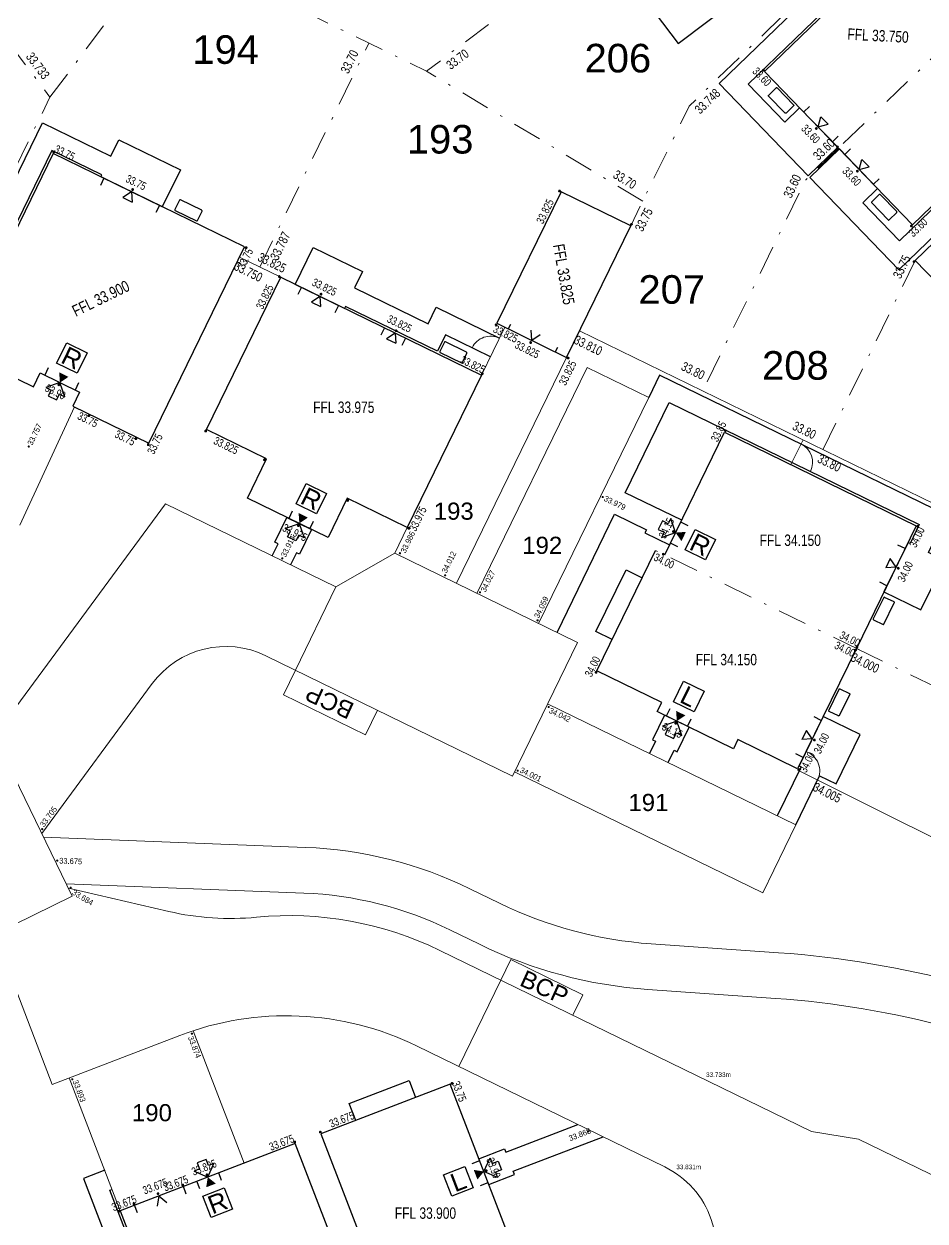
# Model space of a CAD drawing. Header units: metres. Extents: x 337936 to 338610, y 373199 to 374026.
# Drawn here: x 338317.6 to 338357, y 373411.9 to 373464.3 of the extents above; entities that cross this region are included whole.
import ezdxf

# ---------------------------------------------------------------- set-up
doc = ezdxf.new("R2010")
doc.units = ezdxf.units.M
doc.linetypes.add('DASHDOT', pattern=[25.4, 12.7, -6.35, 0, -6.35])
for name, color, linetype in [('A-WH_HT-Access-Main', 252, 'Continuous'), ('A-WH_HT-Services-ASHP', 252, 'Continuous'), ('A-WH_HT-Wall-Party Wall Line', 252, 'Continuous'), ('A-WH_HT-Wall-Structure', 252, 'Continuous'), ('C-Zz4050-T-SpotLevels', 7, 'Continuous'), ('DGL-Paths', 252, 'Continuous'), ('EXTERNAL_WORKS_BACK_OF_FOOTWAY_LEVELS', 7, 'Continuous'), ('HOUSE_EXTERNAL_LEVELS', 7, 'Continuous'), ('HOUSE_SLAB_LEVEL', 7, 'Continuous'), ('PLOT_BOUNDARY_ANNOTATION', 7, 'Continuous')]:
    doc.layers.add(name, color=color, linetype=linetype)
doc.layers.add('A-WH_HT-Wall-Door Openings', color=252, linetype='Continuous', plot=False)
for name, color, linetype, lineweight in [('DGL_BT Gates', 252, 'Continuous', 9), ('DGL_BT Rear Fencing', 252, 'DASHDOT', 9), ('DGL_BT-Screen Fence', 252, 'FENCELINE2', 9), ('DGL_DRIVE', 252, 'Continuous', 9), ('DGL_Footpath', 252, 'Continuous', 9), ('DGL_Plot Parking', 252, 'Continuous', 9), ('DGL_PlotNo', 252, 'Continuous', 9)]:
    doc.layers.add(name, color=color, linetype=linetype, lineweight=lineweight)
doc.layers.add('HOUSE_DOORS', color=3, linetype='Continuous', true_color=0x00ff00)
doc.styles.add('AnnotativeArial', font='arial.ttf', dxfattribs={"height": 2})
doc.styles.add('ESTROAD', font='arial.ttf', dxfattribs={"width": 0.75})
doc.styles.get("Standard").update_dxf_attribs({"font": 'arial.ttf'})
doc.styles.add('TTE', font='arial.ttf')
doc.linetypes.add('FENCELINE2', pattern='A,6.35,-2.54,[132,ltypeshp.shx,S=2.54,R=0,X=-2.54,Y=0],-2.54,25.4', length=36.83)

msp = doc.modelspace()

# ---------------------------------------------------------------- hatches: boundary and pattern name
at = {"layer": 'EXTERNAL_WORKS_BACK_OF_FOOTWAY_LEVELS'}
h = msp.add_hatch(color=256, dxfattribs=at)
edge = h.paths.add_edge_path(flags=17)
edge.add_ellipse((338317.785, 373445.797), major_axis=(0.0354, 0.0354), ratio=1, start_angle=45, end_angle=225, ccw=False)
edge.add_ellipse((338317.785, 373445.797), major_axis=(0.0354, 0.0354), ratio=1, start_angle=225, end_angle=405, ccw=False)
h = msp.add_hatch(color=256, dxfattribs=at)
edge = h.paths.add_edge_path(flags=17)
edge.add_ellipse((338342.899, 373443.588), major_axis=(0.0354, 0.0354), ratio=1, start_angle=45, end_angle=225, ccw=False)
edge.add_ellipse((338342.899, 373443.588), major_axis=(0.0354, 0.0354), ratio=1, start_angle=225, end_angle=405, ccw=False)
h = msp.add_hatch(color=256, dxfattribs=at)
edge = h.paths.add_edge_path(flags=17)
edge.add_ellipse((338328.877, 373440.903), major_axis=(0.0354, 0.0354), ratio=1, start_angle=45, end_angle=225, ccw=False)
edge.add_ellipse((338328.877, 373440.903), major_axis=(0.0354, 0.0354), ratio=1, start_angle=225, end_angle=405, ccw=False)
h = msp.add_hatch(color=256, dxfattribs=at)
edge = h.paths.add_edge_path(flags=17)
edge.add_ellipse((338334.026, 373441.129), major_axis=(0.0354, 0.0354), ratio=1, start_angle=45, end_angle=225, ccw=False)
edge.add_ellipse((338334.026, 373441.129), major_axis=(0.0354, 0.0354), ratio=1, start_angle=225, end_angle=405, ccw=False)
h = msp.add_hatch(color=256, dxfattribs=at)
edge = h.paths.add_edge_path(flags=17)
edge.add_ellipse((338336.003, 373440.164), major_axis=(0.0354, 0.0354), ratio=1, start_angle=45, end_angle=225, ccw=False)
edge.add_ellipse((338336.003, 373440.164), major_axis=(0.0354, 0.0354), ratio=1, start_angle=225, end_angle=405, ccw=False)
h = msp.add_hatch(color=256, dxfattribs=at)
edge = h.paths.add_edge_path(flags=17)
edge.add_ellipse((338337.529, 373439.42), major_axis=(0.0354, 0.0354), ratio=1, start_angle=45, end_angle=225, ccw=False)
edge.add_ellipse((338337.529, 373439.42), major_axis=(0.0354, 0.0354), ratio=1, start_angle=225, end_angle=405, ccw=False)
h = msp.add_hatch(color=256, dxfattribs=at)
edge = h.paths.add_edge_path(flags=17)
edge.add_ellipse((338340.045, 373438.193), major_axis=(0.0354, 0.0354), ratio=1, start_angle=45, end_angle=225, ccw=False)
edge.add_ellipse((338340.045, 373438.193), major_axis=(0.0354, 0.0354), ratio=1, start_angle=225, end_angle=405, ccw=False)
h = msp.add_hatch(color=256, dxfattribs=at)
edge = h.paths.add_edge_path(flags=17)
edge.add_ellipse((338340.534, 373434.405), major_axis=(0.0354, 0.0354), ratio=1, start_angle=45, end_angle=225, ccw=False)
edge.add_ellipse((338340.534, 373434.405), major_axis=(0.0354, 0.0354), ratio=1, start_angle=225, end_angle=405, ccw=False)
h = msp.add_hatch(color=256, dxfattribs=at)
edge = h.paths.add_edge_path(flags=17)
edge.add_ellipse((338339.175, 373431.619), major_axis=(0.0354, 0.0354), ratio=1, start_angle=45, end_angle=225, ccw=False)
edge.add_ellipse((338339.175, 373431.619), major_axis=(0.0354, 0.0354), ratio=1, start_angle=225, end_angle=405, ccw=False)
h = msp.add_hatch(color=256, dxfattribs=at)
edge = h.paths.add_edge_path(flags=17)
edge.add_ellipse((338318.373, 373429.06), major_axis=(0.0354, 0.0354), ratio=1, start_angle=45, end_angle=225, ccw=False)
edge.add_ellipse((338318.373, 373429.06), major_axis=(0.0354, 0.0354), ratio=1, start_angle=225, end_angle=405, ccw=False)
h = msp.add_hatch(color=256, dxfattribs=at)
edge = h.paths.add_edge_path(flags=17)
edge.add_ellipse((338319.031, 373427.683), major_axis=(0.0354, 0.0354), ratio=1, start_angle=45, end_angle=225, ccw=False)
edge.add_ellipse((338319.031, 373427.683), major_axis=(0.0354, 0.0354), ratio=1, start_angle=225, end_angle=405, ccw=False)
h = msp.add_hatch(color=256, dxfattribs=at)
edge = h.paths.add_edge_path(flags=17)
edge.add_ellipse((338319.62, 373426.502), major_axis=(0.0354, 0.0354), ratio=1, start_angle=45, end_angle=225, ccw=False)
edge.add_ellipse((338319.62, 373426.502), major_axis=(0.0354, 0.0354), ratio=1, start_angle=225, end_angle=405, ccw=False)
h = msp.add_hatch(color=256, dxfattribs=at)
edge = h.paths.add_edge_path(flags=17)
edge.add_ellipse((338324.923, 373420.113), major_axis=(0.0354, 0.0354), ratio=1, start_angle=45, end_angle=225, ccw=False)
edge.add_ellipse((338324.923, 373420.113), major_axis=(0.0354, 0.0354), ratio=1, start_angle=225, end_angle=405, ccw=False)
h = msp.add_hatch(color=256, dxfattribs=at)
edge = h.paths.add_edge_path(flags=17)
edge.add_ellipse((338319.69, 373418.118), major_axis=(0.0354, 0.0354), ratio=1, start_angle=45, end_angle=225, ccw=False)
edge.add_ellipse((338319.69, 373418.118), major_axis=(0.0354, 0.0354), ratio=1, start_angle=225, end_angle=405, ccw=False)
h = msp.add_hatch(color=256, dxfattribs=at)
edge = h.paths.add_edge_path(flags=17)
edge.add_ellipse((338342.257, 373415.838), major_axis=(0.0354, 0.0354), ratio=1, start_angle=45, end_angle=225, ccw=False)
edge.add_ellipse((338342.257, 373415.838), major_axis=(0.0354, 0.0354), ratio=1, start_angle=225, end_angle=405, ccw=False)
at = {"layer": 'HOUSE_DOORS'}
for points in [[(338319.149, 373448.594), (338319.117, 373449.043), (338319.522, 373448.845)], [(338329.625, 373442.438), (338329.594, 373442.887), (338329.999, 373442.69)], [(338346.09, 373442.031), (338346.539, 373442.063), (338346.342, 373441.658)], [(338346.141, 373433.785), (338346.109, 373434.234), (338346.514, 373434.036)], [(338325.619, 373413.837), (338325.969, 373413.554), (338325.549, 373413.393)], [(338337.701, 373414.082), (338337.417, 373413.732), (338337.256, 373414.152)]]:
    msp.add_hatch(color=256, dxfattribs=at).paths.add_polyline_path(points, flags=17)
at = {"layer": 'HOUSE_EXTERNAL_LEVELS'}
h = msp.add_hatch(color=256, dxfattribs=at)
edge = h.paths.add_edge_path(flags=17)
edge.add_ellipse((338349.929, 373462.262), major_axis=(-0.0448, 0.0448), ratio=1, start_angle=88.9928, end_angle=268.9928, ccw=False)
edge.add_ellipse((338349.929, 373462.262), major_axis=(-0.0448, 0.0448), ratio=1, start_angle=-91.0072, end_angle=88.9928, ccw=False)
h = msp.add_hatch(color=256, dxfattribs=at)
edge = h.paths.add_edge_path(flags=17)
edge.add_ellipse((338352.242, 373459.709), major_axis=(0.0448, 0.0448), ratio=1, start_angle=268.9928, end_angle=448.9928, ccw=False)
edge.add_ellipse((338352.242, 373459.709), major_axis=(0.0448, 0.0448), ratio=1, start_angle=88.9928, end_angle=268.9928, ccw=False)
h = msp.add_hatch(color=256, dxfattribs=at)
edge = h.paths.add_edge_path(flags=17)
edge.add_ellipse((338318.881, 373458.683), major_axis=(-0.0448, 0.0448), ratio=1, start_angle=-71, end_angle=109, ccw=False)
edge.add_ellipse((338318.881, 373458.683), major_axis=(-0.0448, 0.0448), ratio=1, start_angle=109, end_angle=289, ccw=False)
h = msp.add_hatch(color=256, dxfattribs=at)
edge = h.paths.add_edge_path(flags=17)
edge.add_ellipse((338353.166, 373458.803), major_axis=(-0.0448, 0.0448), ratio=1, start_angle=88.9928, end_angle=268.9928, ccw=False)
edge.add_ellipse((338353.166, 373458.803), major_axis=(-0.0448, 0.0448), ratio=1, start_angle=-91.0072, end_angle=88.9928, ccw=False)
h = msp.add_hatch(color=256, dxfattribs=at)
edge = h.paths.add_edge_path(flags=17)
edge.add_ellipse((338353.169, 373458.905), major_axis=(0.0448, 0.0448), ratio=1, start_angle=178.969, end_angle=358.969, ccw=False)
edge.add_ellipse((338353.169, 373458.905), major_axis=(0.0448, 0.0448), ratio=1, start_angle=-1.031, end_angle=178.969, ccw=False)
h = msp.add_hatch(color=256, dxfattribs=at)
edge = h.paths.add_edge_path(flags=17)
edge.add_ellipse((338354.04, 373457.846), major_axis=(-0.0448, 0.0448), ratio=1, start_angle=178.969, end_angle=358.969, ccw=False)
edge.add_ellipse((338354.04, 373457.846), major_axis=(-0.0448, 0.0448), ratio=1, start_angle=-1.031, end_angle=178.969, ccw=False)
h = msp.add_hatch(color=256, dxfattribs=at)
edge = h.paths.add_edge_path(flags=17)
edge.add_ellipse((338322.329, 373457.04), major_axis=(0.0448, 0.0448), ratio=1, start_angle=109, end_angle=289, ccw=False)
edge.add_ellipse((338322.329, 373457.04), major_axis=(0.0448, 0.0448), ratio=1, start_angle=-71, end_angle=109, ccw=False)
h = msp.add_hatch(color=256, dxfattribs=at)
edge = h.paths.add_edge_path(flags=17)
edge.add_ellipse((338341.008, 373456.974), major_axis=(0.0448, 0.0448), ratio=1, start_angle=-71, end_angle=109, ccw=False)
edge.add_ellipse((338341.008, 373456.974), major_axis=(0.0448, 0.0448), ratio=1, start_angle=109, end_angle=289, ccw=False)
h = msp.add_hatch(color=256, dxfattribs=at)
edge = h.paths.add_edge_path(flags=17)
edge.add_ellipse((338344.157, 373455.52), major_axis=(0.0448, 0.0448), ratio=1, start_angle=109, end_angle=289, ccw=False)
edge.add_ellipse((338344.157, 373455.52), major_axis=(0.0448, 0.0448), ratio=1, start_angle=-71, end_angle=109, ccw=False)
h = msp.add_hatch(color=256, dxfattribs=at)
edge = h.paths.add_edge_path(flags=17)
edge.add_ellipse((338356.405, 373455.445), major_axis=(-0.0448, 0.0448), ratio=1, start_angle=178.969, end_angle=358.969, ccw=False)
edge.add_ellipse((338356.405, 373455.445), major_axis=(-0.0448, 0.0448), ratio=1, start_angle=-1.031, end_angle=178.969, ccw=False)
h = msp.add_hatch(color=256, dxfattribs=at)
edge = h.paths.add_edge_path(flags=17)
edge.add_ellipse((338327.298, 373454.496), major_axis=(0.0448, 0.0448), ratio=1, start_angle=-71, end_angle=109, ccw=False)
edge.add_ellipse((338327.298, 373454.496), major_axis=(0.0448, 0.0448), ratio=1, start_angle=109, end_angle=289, ccw=False)
h = msp.add_hatch(color=256, dxfattribs=at)
edge = h.paths.add_edge_path(flags=17)
edge.add_ellipse((338356.519, 373453.887), major_axis=(0.0448, 0.0448), ratio=1, start_angle=269, end_angle=449, ccw=False)
edge.add_ellipse((338356.519, 373453.887), major_axis=(0.0448, 0.0448), ratio=1, start_angle=89, end_angle=269, ccw=False)
h = msp.add_hatch(color=256, dxfattribs=at)
edge = h.paths.add_edge_path(flags=17)
edge.add_ellipse((338328.744, 373453.234), major_axis=(0.0448, 0.0448), ratio=1, start_angle=-71, end_angle=109, ccw=False)
edge.add_ellipse((338328.744, 373453.234), major_axis=(0.0448, 0.0448), ratio=1, start_angle=109, end_angle=289, ccw=False)
h = msp.add_hatch(color=256, dxfattribs=at)
edge = h.paths.add_edge_path(flags=17)
edge.add_ellipse((338330.573, 373452.463), major_axis=(0.0448, 0.0448), ratio=1, start_angle=109, end_angle=289, ccw=False)
edge.add_ellipse((338330.573, 373452.463), major_axis=(0.0448, 0.0448), ratio=1, start_angle=-71, end_angle=109, ccw=False)
h = msp.add_hatch(color=256, dxfattribs=at)
edge = h.paths.add_edge_path(flags=17)
edge.add_ellipse((338333.859, 373450.861), major_axis=(0.0448, 0.0448), ratio=1, start_angle=109, end_angle=289, ccw=False)
edge.add_ellipse((338333.859, 373450.861), major_axis=(0.0448, 0.0448), ratio=1, start_angle=-71, end_angle=109, ccw=False)
h = msp.add_hatch(color=256, dxfattribs=at)
edge = h.paths.add_edge_path(flags=17)
edge.add_ellipse((338333.859, 373450.861), major_axis=(0.0448, 0.0448), ratio=1, start_angle=109, end_angle=289, ccw=False)
edge.add_ellipse((338333.859, 373450.861), major_axis=(0.0448, 0.0448), ratio=1, start_angle=-71, end_angle=109, ccw=False)
h = msp.add_hatch(color=256, dxfattribs=at)
edge = h.paths.add_edge_path(flags=17)
edge.add_ellipse((338338.235, 373451.122), major_axis=(-0.0448, 0.0448), ratio=1, start_angle=-71, end_angle=109, ccw=False)
edge.add_ellipse((338338.235, 373451.122), major_axis=(-0.0448, 0.0448), ratio=1, start_angle=109, end_angle=289, ccw=False)
h = msp.add_hatch(color=256, dxfattribs=at)
edge = h.paths.add_edge_path(flags=17)
edge.add_ellipse((338339.745, 373450.346), major_axis=(0.0448, 0.0448), ratio=1, start_angle=-71, end_angle=109, ccw=False)
edge.add_ellipse((338339.745, 373450.346), major_axis=(0.0448, 0.0448), ratio=1, start_angle=109, end_angle=289, ccw=False)
h = msp.add_hatch(color=256, dxfattribs=at)
edge = h.paths.add_edge_path(flags=17)
edge.add_ellipse((338341.384, 373449.667), major_axis=(0.0448, 0.0448), ratio=1, start_angle=109, end_angle=289, ccw=False)
edge.add_ellipse((338341.384, 373449.667), major_axis=(0.0448, 0.0448), ratio=1, start_angle=-71, end_angle=109, ccw=False)
h = msp.add_hatch(color=256, dxfattribs=at)
edge = h.paths.add_edge_path(flags=17)
edge.add_ellipse((338337.631, 373448.982), major_axis=(-0.0448, 0.0448), ratio=1, start_angle=109, end_angle=289, ccw=False)
edge.add_ellipse((338337.631, 373448.982), major_axis=(-0.0448, 0.0448), ratio=1, start_angle=-71, end_angle=109, ccw=False)
h = msp.add_hatch(color=256, dxfattribs=at)
edge = h.paths.add_edge_path(flags=17)
edge.add_ellipse((338319.101, 373448.496), major_axis=(0.0448, 0.0448), ratio=1, start_angle=-71, end_angle=109, ccw=False)
edge.add_ellipse((338319.101, 373448.496), major_axis=(0.0448, 0.0448), ratio=1, start_angle=109, end_angle=289, ccw=False)
h = msp.add_hatch(color=256, dxfattribs=at)
edge = h.paths.add_edge_path(flags=17)
edge.add_ellipse((338320.416, 373447.143), major_axis=(-0.0448, 0.0448), ratio=1, start_angle=109, end_angle=289, ccw=False)
edge.add_ellipse((338320.416, 373447.143), major_axis=(-0.0448, 0.0448), ratio=1, start_angle=-71, end_angle=109, ccw=False)
h = msp.add_hatch(color=256, dxfattribs=at)
edge = h.paths.add_edge_path(flags=17)
edge.add_ellipse((338322.474, 373446.139), major_axis=(-0.0448, 0.0448), ratio=1, start_angle=109, end_angle=289, ccw=False)
edge.add_ellipse((338322.474, 373446.139), major_axis=(-0.0448, 0.0448), ratio=1, start_angle=-71, end_angle=109, ccw=False)
h = msp.add_hatch(color=256, dxfattribs=at)
edge = h.paths.add_edge_path(flags=17)
edge.add_ellipse((338325.528, 373446.472), major_axis=(-0.0448, 0.0448), ratio=1, start_angle=-71, end_angle=109, ccw=False)
edge.add_ellipse((338325.528, 373446.472), major_axis=(-0.0448, 0.0448), ratio=1, start_angle=109, end_angle=289, ccw=False)
h = msp.add_hatch(color=256, dxfattribs=at)
edge = h.paths.add_edge_path(flags=17)
edge.add_ellipse((338348.265, 373446.49), major_axis=(0.0448, 0.0448), ratio=1, start_angle=109, end_angle=289, ccw=False)
edge.add_ellipse((338348.265, 373446.49), major_axis=(0.0448, 0.0448), ratio=1, start_angle=-71, end_angle=109, ccw=False)
h = msp.add_hatch(color=256, dxfattribs=at)
edge = h.paths.add_edge_path(flags=17)
edge.add_ellipse((338323.012, 373445.877), major_axis=(0.0448, 0.0448), ratio=1, start_angle=-71, end_angle=109, ccw=False)
edge.add_ellipse((338323.012, 373445.877), major_axis=(0.0448, 0.0448), ratio=1, start_angle=109, end_angle=289, ccw=False)
h = msp.add_hatch(color=256, dxfattribs=at)
edge = h.paths.add_edge_path(flags=17)
edge.add_ellipse((338328.098, 373445.216), major_axis=(-0.0448, 0.0448), ratio=1, start_angle=-45, end_angle=135, ccw=False)
edge.add_ellipse((338328.098, 373445.216), major_axis=(-0.0448, 0.0448), ratio=1, start_angle=135, end_angle=315, ccw=False)
h = msp.add_hatch(color=256, dxfattribs=at)
edge = h.paths.add_edge_path(flags=17)
edge.add_ellipse((338331.744, 373443.438), major_axis=(-0.0448, 0.0448), ratio=1, start_angle=-45, end_angle=135, ccw=False)
edge.add_ellipse((338331.744, 373443.438), major_axis=(-0.0448, 0.0448), ratio=1, start_angle=135, end_angle=315, ccw=False)
h = msp.add_hatch(color=256, dxfattribs=at)
edge = h.paths.add_edge_path(flags=17)
edge.add_ellipse((338329.578, 373442.341), major_axis=(0.0448, 0.0448), ratio=1, start_angle=-71, end_angle=109, ccw=False)
edge.add_ellipse((338329.578, 373442.341), major_axis=(0.0448, 0.0448), ratio=1, start_angle=109, end_angle=289, ccw=False)
h = msp.add_hatch(color=256, dxfattribs=at)
edge = h.paths.add_edge_path(flags=17)
edge.add_ellipse((338334.414, 373442.219), major_axis=(0.0448, 0.0448), ratio=1, start_angle=109, end_angle=289, ccw=False)
edge.add_ellipse((338334.414, 373442.219), major_axis=(0.0448, 0.0448), ratio=1, start_angle=-71, end_angle=109, ccw=False)
h = msp.add_hatch(color=256, dxfattribs=at)
edge = h.paths.add_edge_path(flags=17)
edge.add_ellipse((338345.993, 373442.079), major_axis=(-0.0448, 0.0448), ratio=1, start_angle=109, end_angle=289, ccw=False)
edge.add_ellipse((338345.993, 373442.079), major_axis=(-0.0448, 0.0448), ratio=1, start_angle=-71, end_angle=109, ccw=False)
h = msp.add_hatch(color=256, dxfattribs=at)
edge = h.paths.add_edge_path(flags=17)
edge.add_ellipse((338356.682, 373442.303), major_axis=(0.0448, 0.0448), ratio=1, start_angle=-71, end_angle=109, ccw=False)
edge.add_ellipse((338356.682, 373442.303), major_axis=(0.0448, 0.0448), ratio=1, start_angle=109, end_angle=289, ccw=False)
h = msp.add_hatch(color=256, dxfattribs=at)
edge = h.paths.add_edge_path(flags=17)
edge.add_ellipse((338345.548, 373441.086), major_axis=(-0.0448, 0.0448), ratio=1, start_angle=109, end_angle=289, ccw=False)
edge.add_ellipse((338345.548, 373441.086), major_axis=(-0.0448, 0.0448), ratio=1, start_angle=-71, end_angle=109, ccw=False)
h = msp.add_hatch(color=256, dxfattribs=at)
edge = h.paths.add_edge_path(flags=17)
edge.add_ellipse((338355.829, 373440.473), major_axis=(-0.0448, 0.0448), ratio=1, start_angle=-71, end_angle=109, ccw=False)
edge.add_ellipse((338355.829, 373440.473), major_axis=(-0.0448, 0.0448), ratio=1, start_angle=109, end_angle=289, ccw=False)
h = msp.add_hatch(color=256, dxfattribs=at)
edge = h.paths.add_edge_path(flags=17)
edge.add_ellipse((338353.965, 373436.899), major_axis=(-0.0448, 0.0448), ratio=1, start_angle=109, end_angle=289, ccw=False)
edge.add_ellipse((338353.965, 373436.899), major_axis=(-0.0448, 0.0448), ratio=1, start_angle=-71, end_angle=109, ccw=False)
h = msp.add_hatch(color=256, dxfattribs=at)
edge = h.paths.add_edge_path(flags=17)
edge.add_ellipse((338354.029, 373437.031), major_axis=(-0.0448, 0.0448), ratio=1, start_angle=109, end_angle=289, ccw=False)
edge.add_ellipse((338354.029, 373437.031), major_axis=(-0.0448, 0.0448), ratio=1, start_angle=-71, end_angle=109, ccw=False)
h = msp.add_hatch(color=256, dxfattribs=at)
edge = h.paths.add_edge_path(flags=17)
edge.add_ellipse((338342.607, 373435.916), major_axis=(0.0448, 0.0448), ratio=1, start_angle=-71, end_angle=109, ccw=False)
edge.add_ellipse((338342.607, 373435.916), major_axis=(0.0448, 0.0448), ratio=1, start_angle=109, end_angle=289, ccw=False)
h = msp.add_hatch(color=256, dxfattribs=at)
edge = h.paths.add_edge_path(flags=17)
edge.add_ellipse((338346.093, 373433.687), major_axis=(0.0448, 0.0448), ratio=1, start_angle=-71, end_angle=109, ccw=False)
edge.add_ellipse((338346.093, 373433.687), major_axis=(0.0448, 0.0448), ratio=1, start_angle=109, end_angle=289, ccw=False)
h = msp.add_hatch(color=256, dxfattribs=at)
edge = h.paths.add_edge_path(flags=17)
edge.add_ellipse((338352.163, 373432.958), major_axis=(-0.0448, 0.0448), ratio=1, start_angle=-71, end_angle=109, ccw=False)
edge.add_ellipse((338352.163, 373432.958), major_axis=(-0.0448, 0.0448), ratio=1, start_angle=109, end_angle=289, ccw=False)
h = msp.add_hatch(color=256, dxfattribs=at)
edge = h.paths.add_edge_path(flags=17)
edge.add_ellipse((338351.493, 373431.664), major_axis=(0.0448, 0.0448), ratio=1, start_angle=109, end_angle=289, ccw=False)
edge.add_ellipse((338351.493, 373431.664), major_axis=(0.0448, 0.0448), ratio=1, start_angle=-71, end_angle=109, ccw=False)
h = msp.add_hatch(color=256, dxfattribs=at)
edge = h.paths.add_edge_path(flags=17)
edge.add_ellipse((338336.299, 373417.937), major_axis=(0.0448, 0.0448), ratio=1, start_angle=-24, end_angle=156, ccw=False)
edge.add_ellipse((338336.299, 373417.937), major_axis=(0.0448, 0.0448), ratio=1, start_angle=156, end_angle=336, ccw=False)
h = msp.add_hatch(color=256, dxfattribs=at)
edge = h.paths.add_edge_path(flags=17)
edge.add_ellipse((338330.542, 373415.805), major_axis=(-0.0448, 0.0448), ratio=1, start_angle=-24, end_angle=156, ccw=False)
edge.add_ellipse((338330.542, 373415.805), major_axis=(-0.0448, 0.0448), ratio=1, start_angle=156, end_angle=336, ccw=False)
h = msp.add_hatch(color=256, dxfattribs=at)
edge = h.paths.add_edge_path(flags=17)
edge.add_ellipse((338329.422, 373415.375), major_axis=(-0.0448, 0.0448), ratio=1, start_angle=156, end_angle=336, ccw=False)
edge.add_ellipse((338329.422, 373415.375), major_axis=(-0.0448, 0.0448), ratio=1, start_angle=-24, end_angle=156, ccw=False)
h = msp.add_hatch(color=256, dxfattribs=at)
edge = h.paths.add_edge_path(flags=17)
edge.add_ellipse((338337.802, 373414.12), major_axis=(-0.0448, 0.0448), ratio=1, start_angle=-24, end_angle=156, ccw=False)
edge.add_ellipse((338337.802, 373414.12), major_axis=(-0.0448, 0.0448), ratio=1, start_angle=156, end_angle=336, ccw=False)
h = msp.add_hatch(color=256, dxfattribs=at)
edge = h.paths.add_edge_path(flags=17)
edge.add_ellipse((338325.581, 373413.938), major_axis=(0.0448, 0.0448), ratio=1, start_angle=156, end_angle=336, ccw=False)
edge.add_ellipse((338325.581, 373413.938), major_axis=(0.0448, 0.0448), ratio=1, start_angle=-24, end_angle=156, ccw=False)
h = msp.add_hatch(color=256, dxfattribs=at)
edge = h.paths.add_edge_path(flags=17)
edge.add_ellipse((338323.442, 373413.117), major_axis=(0.0448, 0.0448), ratio=1, start_angle=156, end_angle=336, ccw=False)
edge.add_ellipse((338323.442, 373413.117), major_axis=(0.0448, 0.0448), ratio=1, start_angle=-24, end_angle=156, ccw=False)
h = msp.add_hatch(color=256, dxfattribs=at)
edge = h.paths.add_edge_path(flags=17)
edge.add_ellipse((338324.523, 373413.495), major_axis=(-0.0448, 0.0448), ratio=1, start_angle=156, end_angle=336, ccw=False)
edge.add_ellipse((338324.523, 373413.495), major_axis=(-0.0448, 0.0448), ratio=1, start_angle=-24, end_angle=156, ccw=False)
h = msp.add_hatch(color=256, dxfattribs=at)
edge = h.paths.add_edge_path(flags=17)
edge.add_ellipse((338322.385, 373412.674), major_axis=(-0.0448, 0.0448), ratio=1, start_angle=156, end_angle=336, ccw=False)
edge.add_ellipse((338322.385, 373412.674), major_axis=(-0.0448, 0.0448), ratio=1, start_angle=-24, end_angle=156, ccw=False)
h = msp.add_hatch(color=256, dxfattribs=at)
edge = h.paths.add_edge_path(flags=17)
edge.add_ellipse((338321.722, 373412.341), major_axis=(0.0448, 0.0448), ratio=1, start_angle=-24, end_angle=156, ccw=False)
edge.add_ellipse((338321.722, 373412.341), major_axis=(0.0448, 0.0448), ratio=1, start_angle=156, end_angle=336, ccw=False)

# ---------------------------------------------------------------- linework, layer by layer
at = {"layer": 'A-WH_HT-Access-Main'}
for points in [[(338319.149, 373448.593), (338318.527, 373448.379), (338318.761, 373448.265), (338318.638, 373448.013), (338319.006, 373447.834), (338319.129, 373448.085), (338319.363, 373447.971), (338319.149, 373448.593)], [(338346.09, 373442.03), (338345.876, 373442.652), (338345.762, 373442.418), (338345.51, 373442.541), (338345.33, 373442.173), (338345.582, 373442.05), (338345.468, 373441.816), (338346.09, 373442.03)], [(338329.621, 373442.429), (338329.835, 373441.807), (338329.601, 373441.921), (338329.478, 373441.67), (338329.111, 373441.849), (338329.233, 373442.101), (338328.999, 373442.215), (338329.621, 373442.429)], [(338346.141, 373433.785), (338345.519, 373433.57), (338345.753, 373433.456), (338345.63, 373433.205), (338345.998, 373433.025), (338346.121, 373433.277), (338346.355, 373433.163), (338346.141, 373433.785)], [(338325.619, 373413.837), (338325.887, 373414.438), (338325.644, 373414.345), (338325.544, 373414.606), (338325.161, 373414.459), (338325.262, 373414.198), (338325.019, 373414.105), (338325.619, 373413.837)], [(338337.701, 373414.082), (338337.968, 373414.682), (338338.061, 373414.439), (338338.323, 373414.54), (338338.469, 373414.157), (338338.208, 373414.057), (338338.301, 373413.814), (338337.701, 373414.082)]]:
    msp.add_lwpolyline(points, dxfattribs=at)
at = {"layer": 'A-WH_HT-Services-ASHP', "elevation": 0}
for points in [[(338350.489, 373461.49, -0.414214), (338350.532, 373461.489), (338351.25, 373460.744, -0.414214), (338351.25, 373460.702), (338350.92, 373460.384, -0.414214), (338350.878, 373460.385), (338350.159, 373461.129, -0.414214), (338350.16, 373461.171)], [(338355.76, 373456.032, 0.414214), (338355.761, 373456.074), (338355.042, 373456.819, 0.414214), (338354.999, 373456.819), (338354.67, 373456.501, 0.414214), (338354.669, 373456.459), (338355.388, 373455.714, 0.414214), (338355.43, 373455.713)], [(338352.799, 373434.212, -0.414214), (338352.785, 373434.252), (338353.239, 373435.182, -0.414214), (338353.279, 373435.196), (338353.69, 373434.995, -0.414214), (338353.704, 373434.955), (338353.251, 373434.025, -0.414214), (338353.21, 373434.011)]]:
    msp.add_lwpolyline(points, format="xyb", close=True, dxfattribs=at)
at = {"layer": 'A-WH_HT-Services-ASHP'}
for points in [[(338324.182, 373456.161, 0.414214), (338324.196, 373456.121), (338325.126, 373455.667, 0.414214), (338325.166, 373455.681), (338325.367, 373456.092, 0.414214), (338325.353, 373456.132), (338324.423, 373456.586, 0.414214), (338324.383, 373456.572)], [(338336.957, 373449.883, 0.414214), (338336.944, 373449.923), (338336.013, 373450.377, 0.414214), (338335.973, 373450.363), (338335.772, 373449.951, 0.414214), (338335.786, 373449.911), (338336.716, 373449.457, 0.414214), (338336.757, 373449.471)], [(338355.232, 373439.2, 0.414214), (338355.192, 373439.186), (338354.738, 373438.256, 0.414214), (338354.752, 373438.216), (338355.163, 373438.015, 0.414214), (338355.204, 373438.029), (338355.657, 373438.959, 0.414214), (338355.643, 373438.999)]]:
    msp.add_lwpolyline(points, format="xyb", close=True, dxfattribs=at)
at = {"layer": 'A-WH_HT-Wall-Door Openings', "linetype": 'ByBlock'}
for p, q in [((338351.691, 373460.433, 0), (338351.944, 373460.677, 0)), ((338352.948, 373459.131, 0), (338353.201, 373459.375, 0)), ((338353.488, 373458.571, 0), (338353.742, 373458.816, 0)), ((338321.073, 373457.532), (338320.919, 373457.215)), ((338354.745, 373457.269, 0), (338354.999, 373457.514, 0)), ((338323.5, 373456.348), (338323.346, 373456.032)), ((338329.712, 373452.763), (338329.557, 373452.446)), ((338331.339, 373451.969), (338331.184, 373451.652)), ((338333.352, 373450.987), (338333.197, 373450.671)), ((338334.271, 373450.539), (338334.116, 373450.222)), ((338318.641, 373449.233), (338318.487, 373448.916)), ((338319.965, 373448.587), (338319.811, 373448.27)), ((338329.316, 373442.97), (338329.162, 373442.653)), ((338330.235, 373442.522), (338330.081, 373442.205)), ((338346.631, 373442.335), (338346.314, 373442.49)), ((338346.182, 373441.416), (338345.866, 373441.571)), ((338356.128, 373441.333), (338355.811, 373441.488)), ((338355.334, 373439.706), (338355.017, 373439.861)), ((338345.836, 373434.325), (338345.681, 373434.009)), ((338346.755, 373433.877), (338346.601, 373433.56)), ((338352.463, 373433.819), (338352.146, 373433.974)), ((338351.669, 373432.192), (338351.353, 373432.347)), ((338337.189, 373414.433), (338337.518, 373414.559)), ((338325.268, 373413.325), (338325.142, 373413.654)), ((338326.223, 373413.691), (338326.097, 373414.02)), ((338324.676, 373413.097), (338324.549, 373413.426)), ((338337.555, 373413.478), (338337.884, 373413.604)), ((338322.538, 373412.277), (338322.411, 373412.606))]:
    msp.add_line(p, q, dxfattribs=at)
at = {"layer": 'A-WH_HT-Wall-Party Wall Line', "linetype": 'DASHDOT', "lineweight": 15, "ltscale": 0.1, "elevation": 0}
msp.add_lwpolyline([(338360.036, 373465.435), (338353.11, 373458.747)], dxfattribs=at)
at = {"layer": 'A-WH_HT-Wall-Party Wall Line', "linetype": 'DASHDOT', "lineweight": 15, "ltscale": 0.1}
for points in [[(338354.132, 373436.899), (338345.074, 373441.317)], [(338354.132, 373436.899), (338345.479, 373441.12)]]:
    msp.add_lwpolyline(points, dxfattribs=at)
at = {"layer": 'A-WH_HT-Wall-Structure'}
for p, q in [((338338.858, 373451.139), (338338.763, 373450.945)), ((338340.916, 373450.135), (338340.822, 373449.942))]:
    msp.add_line(p, q, dxfattribs=at)
at = {"layer": 'A-WH_HT-Wall-Structure', "lineweight": -3}
for p, q in [((338342.602, 373437.704), (338343.918, 373440.402)), ((338343.918, 373440.402), (338344.626, 373440.057)), ((338343.31, 373437.359), (338342.602, 373437.704))]:
    msp.add_line(p, q, dxfattribs=at)
at = {"layer": 'A-WH_HT-Wall-Structure', "lineweight": -3, "elevation": 0}
for points in [[(338353.218, 373458.851), (338349.978, 373462.206), (338356.688, 373468.685), (338359.928, 373465.33)], [(338353.218, 373458.851), (338356.458, 373455.496), (338363.167, 373461.976), (338359.928, 373465.33)]]:
    msp.add_lwpolyline(points, dxfattribs=at)
at = {"layer": 'A-WH_HT-Wall-Structure', "lineweight": -3}
for points in [[(338319.717, 373447.565), (338323.045, 373445.942), (338327.232, 373454.528), (338318.849, 373458.617), (338314.661, 373450.031), (338317.989, 373448.408), (338318.284, 373449.015), (338320.013, 373448.172)], [(338339.735, 373408.782), (338336.231, 373417.91), (338330.569, 373415.737), (338334.073, 373406.608)], [(338329.448, 373415.307), (338321.791, 373412.367), (338324.972, 373404.079), (338332.63, 373407.019)]]:
    msp.add_lwpolyline(points, close=True, dxfattribs=at)
at = {"layer": 'A-WH_HT-Wall-Structure', "elevation": 0}
msp.add_lwpolyline([(338356.572, 373453.938), (338358.93, 373451.496), (338363.536, 373455.944), (338361.177, 373458.386)], close=True, dxfattribs=at)
at = {"layer": 'A-WH_HT-Wall-Structure'}
msp.add_lwpolyline([(338344.125, 373455.454), (338341.074, 373456.942), (338338.267, 373451.188), (338341.318, 373449.699)], close=True, dxfattribs=at)
at = {"layer": 'A-WH_HT-Wall-Structure', "lineweight": -3}
for points in [[(338327.351, 373443.536), (338328.189, 373445.255), (338325.56, 373446.538), (338328.81, 373453.202), (338337.598, 373448.916), (338334.348, 373442.251), (338331.719, 373443.534), (338330.881, 373441.815), (338327.351, 373443.536)], [(338345.614, 373441.054), (338348.233, 373446.424), (338356.616, 373442.335), (338353.997, 373436.965)], [(338353.997, 373436.965), (338351.427, 373431.696), (338348.807, 373432.974), (338348.614, 373432.578), (338345.286, 373434.202), (338345.479, 373434.597), (338342.639, 373435.982), (338345.209, 373441.251)], [(338332.091, 373416.321), (338331.809, 373417.057), (338334.426, 373418.061), (338334.708, 373417.326)]]:
    msp.add_lwpolyline(points, dxfattribs=at)
at = {"layer": 'DGL-Paths', "flags": 128}
msp.add_lwpolyline([(338353.54, 373474.166), (338355.503, 373471.562), (338346.377, 373464.685), (338344.985, 373466.532), (338345.703, 373467.074), (338344.259, 373468.991), (338342.822, 373467.907), (338346.2, 373463.424), (338356.763, 373471.384), (338354.259, 373474.708)], dxfattribs=at)
at = {"layer": 'DGL-Paths'}
for points in [[(338357.481, 373469.59), (338349.261, 373461.653), (338350.868, 373459.989), (338351.515, 373460.614), (338353.182, 373458.888), (338351.888, 373457.637), (338347.989, 373461.675), (338357.503, 373470.863)], [(338365.372, 373462.715), (338355.858, 373453.526), (338351.958, 373457.564), (338353.253, 373458.815), (338354.92, 373457.088), (338354.273, 373456.463), (338355.88, 373454.799), (338364.1, 373462.737)], [(338314.223, 373449.133), (338313.324, 373449.571), (338318.388, 373459.954), (338321.372, 373458.499), (338321.723, 373459.218), (338324.419, 373457.903), (338323.63, 373456.285), (338320.934, 373457.6), (338320.978, 373457.69), (338318.802, 373458.751), (338314.527, 373449.985), (338314.617, 373449.942)], [(338337.993, 373449.725), (338336.02, 373450.687), (338335.669, 373449.968), (338331.648, 373451.93), (338331.604, 373451.839), (338329.447, 373452.891), (338330.236, 373454.509), (338332.393, 373453.457), (338332.042, 373452.739), (338335.255, 373451.172), (338335.606, 373451.891), (338338.387, 373450.534)], [(338340.9, 373437.665), (338343.42, 373442.832), (338344.814, 373442.152), (338344.748, 373442.017), (338345.827, 373441.492), (338346.353, 373442.57), (338343.881, 373443.776), (338345.805, 373447.72), (338356.75, 373442.381), (338356.347, 373441.555), (338356.257, 373441.599), (338355.205, 373439.442), (338356.823, 373438.653), (338357.875, 373440.81), (338357.156, 373441.161), (338357.954, 373442.796), (338345.39, 373448.923), (338344.913, 373447.946)], [(338328.432, 373441.017), (338328.691, 373441.548), (338328.556, 373441.614), (338329.082, 373442.692), (338330.16, 373442.166), (338329.634, 373441.087), (338329.499, 373441.153), (338329.241, 373440.623)], [(338345.756, 373431.969), (338346.019, 373432.509), (338346.154, 373432.443), (338346.68, 373433.522), (338345.602, 373434.048), (338345.076, 373432.969), (338345.211, 373432.903), (338344.947, 373432.364)], [(338351.344, 373429.244), (338352.389, 373431.388), (338353.109, 373431.037), (338354.161, 373433.194), (338352.543, 373433.983), (338351.491, 373431.826), (338351.581, 373431.782), (338350.535, 373429.639)], [(338337.485, 373414.642), (338338.606, 373415.072), (338338.66, 373414.932), (338341.806, 373416.139)], [(338337.916, 373413.521), (338339.036, 373413.951), (338338.982, 373414.091), (338342.912, 373415.6)], [(338321.11, 373414.141), (338320.176, 373413.783), (338324.397, 373402.787), (338327.566, 373404.004), (338327.853, 373403.257), (338330.094, 373404.117), (338329.449, 373405.797), (338327.208, 373404.937), (338327.244, 373404.844), (338324.915, 373403.95), (338321.339, 373413.265), (338321.432, 373413.301)]]:
    msp.add_lwpolyline(points, dxfattribs=at)
at = {"layer": 'DGL_BT Gates'}
for centre, start, end in [((338337.993, 373449.725), 64, 154), ((338351.179, 373445.098), 334, 64), ((338351.495, 373431.606), 333.4862, 70.3794)]:
    msp.add_arc(centre, 0.9, start, end, dxfattribs=at)
at = {"layer": 'DGL_BT Rear Fencing', "ltscale": 0.1}
for p, q in [((338344.229, 373469.031), (338335.189, 373462.219)), ((338327.889, 373453.651), (338332.668, 373463.448))]:
    msp.add_line(p, q, dxfattribs=at)
for points in [[(338318.713, 373461.078), (338323.76, 373467.793), (338320.868, 373471.452)], [(338313.708, 373467.721), (338318.713, 373461.078)], [(338314.894, 373453.246), (338318.713, 373461.078)], [(338353.997, 373436.965), (338363.884, 373432.143)]]:
    msp.add_lwpolyline(points, dxfattribs=at)
at = {"layer": 'DGL_BT Rear Fencing', "ltscale": 0.1, "flags": 128}
for points in [[(338354.566, 373468.304), (338346.677, 373460.686), (338344.125, 373455.454)], [(338344.651, 373456.532), (338335.189, 373462.219), (338323.76, 373467.793)], [(338353.218, 373458.851), (338351.779, 373457.462), (338347.275, 373448.227)], [(338356.572, 373453.938), (338352.535, 373445.661)]]:
    msp.add_lwpolyline(points, dxfattribs=at)
at = {"layer": 'DGL_BT-Screen Fence', "ltscale": 0.03}
for p, q in [((338327.013, 373454.079), (338328.81, 373453.202)), ((338358.026, 373442.983), (338341.883, 373450.857))]:
    msp.add_line(p, q, dxfattribs=at)
for points in [[(338337.598, 373448.916), (338338.622, 373451.014)], [(338351.405, 373431.651), (338371.361, 373421.696)]]:
    msp.add_lwpolyline(points, dxfattribs=at)
at = {"layer": 'DGL_BT-Screen Fence', "ltscale": 0.03, "flags": 128}
msp.add_lwpolyline([(338351.136, 373445.009), (338351.662, 373446.087)], dxfattribs=at)
at = {"layer": 'DGL_DRIVE'}
msp.add_line((338319.784, 373447.533), (338317.388, 373442.36), dxfattribs=at)
for points in [[(338341.318, 373449.699), (338336.496, 373439.813)], [(338337.395, 373439.374), (338342.217, 373449.261), (338344.913, 373447.946), (338340.091, 373438.059)], [(338333.8, 373441.128), (338334.348, 373442.251)], [(338331.228, 373439.654), (338329.454, 373436.016)], [(338329.454, 373436.016), (338328.928, 373434.937), (338332.523, 373433.184), (338333.049, 373434.262)], [(338339.042, 373431.573), (338349.897, 373426.278), (338351.344, 373429.244), (338340.488, 373434.539)]]:
    msp.add_lwpolyline(points, dxfattribs=at)
msp.add_lwpolyline([(338316.278, 373433.127), (338323.771, 373443.291), (338331.228, 373439.654), (338333.8, 373441.128), (338341.799, 373437.226), (338338.95, 373431.384), (338328.162, 373436.646, 0.361989), (338323.189, 373435.424), (338318.355, 373428.868)], format="xyb", dxfattribs=at)
at = {"layer": 'DGL_DRIVE', "flags": 128}
msp.add_lwpolyline([(338319.524, 373426.472), (338323.908, 373425.46, 0.080848), (338327.755, 373425.208, -0.138267), (338335.766, 373423.758), (338352.029, 373415.826), (338354.096, 373415.503), (338360.837, 373412.215), (338358.733, 373407.901), (338358.383, 373408.071, 0.414214), (338354.372, 373406.69), (338352.303, 373402.449), (338345.835, 373405.604), (338347.458, 373408.932, 0.414214), (338345.616, 373414.281), (338334.751, 373419.581, 0.208), (338324.393, 373420.033), (338318.813, 373417.891), (338316.288, 373424.471)], format="xyb", dxfattribs=at)
for points in [[(338338.446, 373422.451), (338338.884, 373423.35), (338342.03, 373421.816), (338341.591, 373420.917)], [(338336.604, 373418.676), (338338.446, 373422.451)], [(338324.98, 373420.242), (338327.205, 373414.446)], [(338319.56, 373418.178), (338321.791, 373412.367)]]:
    msp.add_lwpolyline(points, dxfattribs=at)
at = {"layer": 'DGL_Footpath', "flags": 128}
for points in [[(338316.288, 373424.471), (338319.69, 373426.13), (338315.526, 373434.669), (338304.738, 373429.408, -0.411588), (338299.406, 373431.217, 0.076445), (338290.675, 373443.567), (338278.66, 373456.009)], [(338318.431, 373428.712), (338329.896, 373428.263, -0.104013), (338337.081, 373426.455), (338338.383, 373425.82, 0.096289), (338345.018, 373424.042), (338350.595, 373423.652, -0.096289), (338366.187, 373419.474), (338373.208, 373416.05, 0.156631), (338383.316, 373414.594), (338384.473, 373415.061)], [(338319.426, 373426.672), (338329.818, 373426.264, -0.104013), (338336.204, 373424.657), (338337.506, 373424.022, 0.096289), (338344.879, 373422.047), (338350.456, 373421.657, -0.096289), (338365.311, 373417.676), (338372.331, 373414.252, 0.180043), (338385.313, 373412.982)]]:
    msp.add_lwpolyline(points, format="xyb", dxfattribs=at)
at = {"layer": 'HOUSE_DOORS'}
for p, q in [((338352.32, 373459.784), (338352.444, 373460.217)), ((338352.32, 373459.784), (338352.757, 373459.893)), ((338352.757, 373459.893), (338352.444, 373460.217)), ((338354.118, 373457.922), (338354.242, 373458.354)), ((338354.555, 373458.03), (338354.242, 373458.354)), ((338354.118, 373457.922), (338354.555, 373458.03)), ((338322.282, 373456.943), (338321.909, 373456.691)), ((338321.909, 373456.691), (338322.313, 373456.494)), ((338322.282, 373456.943), (338322.313, 373456.494)), ((338330.525, 373452.366), (338330.152, 373452.114)), ((338330.152, 373452.114), (338330.557, 373451.917)), ((338330.525, 373452.366), (338330.557, 373451.917)), ((338339.793, 373450.444), (338339.761, 373450.892)), ((338333.811, 373450.763), (338333.438, 373450.512)), ((338333.811, 373450.763), (338333.438, 373450.512)), ((338333.438, 373450.512), (338333.843, 373450.314)), ((338333.438, 373450.512), (338333.843, 373450.314)), ((338333.811, 373450.763), (338333.843, 373450.314)), ((338333.811, 373450.763), (338333.843, 373450.314)), ((338339.793, 373450.444), (338340.166, 373450.695)), ((338355.48, 373440.894), (338355.282, 373440.489)), ((338355.731, 373440.521), (338355.48, 373440.894)), ((338355.731, 373440.521), (338355.282, 373440.489)), ((338351.814, 373433.379), (338351.617, 373432.974)), ((338352.066, 373433.006), (338351.814, 373433.379)), ((338352.066, 373433.006), (338351.617, 373432.974)), ((338323.48, 373413.016), (338323.41, 373412.572)), ((338323.48, 373413.016), (338323.83, 373412.733))]:
    msp.add_line(p, q, dxfattribs=at)
at = {"layer": 'HOUSE_EXTERNAL_LEVELS', "color": 0, "flags": 128}
for points in [[(338319.445, 373450.341), (338320.343, 373449.902), (338319.905, 373449.004), (338319.006, 373449.442), (338319.445, 373450.341)], [(338329.921, 373444.185), (338330.82, 373443.747), (338330.382, 373442.848), (338329.483, 373443.286), (338329.921, 373444.185)], [(338346.939, 373442.174), (338347.837, 373441.735), (338347.399, 373440.837), (338346.5, 373441.275), (338346.939, 373442.174)], [(338346.437, 373435.532), (338347.335, 373435.093), (338346.897, 373434.195), (338345.998, 373434.633), (338346.437, 373435.532)], [(338335.934, 373413.939), (338336.868, 373414.297), (338337.226, 373413.364), (338336.293, 373413.006), (338335.934, 373413.939)], [(338325.404, 373413.004), (338326.337, 373413.363), (338326.695, 373412.429), (338325.762, 373412.071), (338325.404, 373413.004)]]:
    msp.add_lwpolyline(points, dxfattribs=at)

# ---------------------------------------------------------------- texts
at = {"layer": 'C-Zz4050-T-SpotLevels', "color": 7, "linetype": 'Continuous', "lineweight": -3, "char_height": 0.2, "attachment_point": 4, "style": 'TTE'}
for s, insert in [('33.733m', (338347.419, 373418.319, 33.733)), ('33.831m', (338346.117, 373414.281, 33.831))]:
    msp.add_mtext(s, dxfattribs=dict(at, insert=insert))
at = {"layer": 'DGL_Plot Parking', "char_height": 0.75, "attachment_point": 5, "style": 'AnnotativeArial'}
for s, insert in [('193', (338336.38, 373442.965)), ('192', (338340.253, 373441.471)), ('191', (338344.896, 373430.221)), ('190', (338323.176, 373416.65))]:
    msp.add_mtext(s, dxfattribs=dict(at, insert=insert))
for insert, rotation in [((338330.948, 373434.636), 155.5907), ((338340.347, 373422.133), 335.5907)]:
    msp.add_mtext('BCP', dxfattribs=dict(at, insert=insert, rotation=rotation))
at = {"layer": 'DGL_PlotNo', "char_height": 1.25, "width": 2.66537, "attachment_point": 5, "style": 'AnnotativeArial'}
for s, insert in [('194', (338326.401, 373463.154)), ('206', (338343.561, 373462.779)), ('193', (338335.785, 373459.231)), ('207', (338345.919, 373452.659)), ('208', (338351.326, 373449.337))]:
    msp.add_mtext(s, dxfattribs=dict(at, insert=insert))
at = {"layer": 'EXTERNAL_WORKS_BACK_OF_FOOTWAY_LEVELS', "linetype": 'Continuous', "style": 'ESTROAD', "width": 0.75}
for s, rotation, p in [('33.757', 64, (338317.935, 373445.823)), ('33.979', 334, (338342.925, 373443.438)), ('33.914', 64, (338329.027, 373440.929)), ('33.986', 64, (338334.265, 373441.111)), ('34.012', 64, (338336.063, 373440.234)), ('34.027', 64, (338337.768, 373439.402)), ('34.059', 64, (338340.105, 373438.263)), ('34.042', 334, (338340.516, 373434.165)), ('34.001', 334, (338339.245, 373431.559)), ('33.705', 53.5988, (338318.452, 373429.128)), ('33.675', 357.7527, (338319.115, 373427.557)), ('33.684', 329.155, (338319.655, 373426.22)), ('33.874', 291, (338324.746, 373419.95)), ('33.893', 291, (338319.7, 373418.027)), ('33.868', 21, (338341.471, 373415.404))]:
    msp.add_text(s, height=0.25, rotation=rotation, dxfattribs=at).set_placement(p)
at = {"layer": 'HOUSE_DOORS', "color": 100, "linetype": 'Continuous', "style": 'ESTROAD', "width": 0.75}
for s, rotation, p in [('33.60', 313.9928, (338351.554, 373459.681)), ('33.75', 334, (338321.991, 373457.393)), ('33.60', 313.969, (338353.352, 373457.819)), ('33.825', 334, (338330.143, 373452.861)), ('33.825', 334, (338333.428, 373451.259)), ('33.825', 334, (338339.015, 373450.13)), ('33.90', 334, (338318.464, 373448.235)), ('34.15', 64, (338345.64, 373441.74)), ('33.975', 334, (338328.848, 373442.124)), ('34.00', 64, (338356.09, 373439.836)), ('34.15', 334, (338345.455, 373433.426)), ('34.00', 64, (338352.425, 373432.322)), ('33.825', 21, (338324.996, 373413.895)), ('33.90', 291, (338337.795, 373414.608)), ('33.675', 21, (338322.857, 373413.074))]:
    msp.add_text(s, height=0.35, rotation=rotation, dxfattribs=at).set_placement(p)
at = {"layer": 'HOUSE_EXTERNAL_LEVELS', "color": 0, "linetype": 'Continuous', "style": 'ESTROAD', "width": 0.75}
for s, rotation, p in [('33.60', 313.9928, (338349.419, 373462.181)), ('33.75', 334, (338318.869, 373458.694)), ('33.825', 64, (338340.286, 373455.505)), ('33.60', 43.969, (338356.485, 373454.935)), ('33.75', 64, (338327.216, 373453.531)), ('33.825', 64, (338328.023, 373451.765)), ('33.825', 334, (338338.068, 373450.815)), ('33.825', 334, (338336.637, 373449.471)), ('33.825', 64, (338341.274, 373448.436)), ('33.75', 334, (338319.881, 373447.016)), ('33.85', 64, (338347.924, 373445.968)), ('33.75', 334, (338321.51, 373446.221)), ('33.75', 64, (338323.261, 373445.422)), ('33.825', 334, (338325.837, 373445.932)), ('33.975', 64, (338334.721, 373442.052)), ('34.00', 64, (338356.602, 373441.341)), ('34.00', 334, (338345.096, 373440.836)), ('34.00', 334, (338353.003, 373436.98)), ('34.00', 334, (338353.222, 373437.429)), ('34.00', 64, (338342.407, 373435.684)), ('34.00', 64, (338351.8, 373431.497)), ('33.75', 291, (338336.297, 373417.952)), ('33.675', 21, (338331.022, 373415.994)), ('33.675', 21, (338328.387, 373414.982)), ('33.675', 21, (338323.754, 373413.204)), ('33.675', 21, (338321.495, 373412.337))]:
    msp.add_text(s, height=0.35, rotation=rotation, dxfattribs=at).set_placement(p)
at = {"layer": 'HOUSE_EXTERNAL_LEVELS', "color": 0, "char_height": 0.8, "width": 0.8, "attachment_point": 5, "line_spacing_factor": 0.888}
for s, insert, rotation in [('\\W1.00;R', (338319.675, 373449.672), 334), ('\\W1.00;R', (338330.152, 373443.517), 334), ('\\W1.00;R', (338347.169, 373441.505), 334), ('\\W1.00;L', (338346.667, 373434.863), 334), ('\\W1.00;L', (338336.58, 373413.652), 21), ('\\W1.00;R', (338326.049, 373412.717), 21)]:
    msp.add_mtext(s, dxfattribs=dict(at, insert=insert, rotation=rotation))
at = {"layer": 'HOUSE_SLAB_LEVEL', "color": 1, "linetype": 'Continuous', "true_color": 0xff0000, "style": 'ESTROAD', "width": 0.75}
for s, rotation, p in [('FFL 33.750', 356.9852, (338353.595, 373463.595)), ('FFL 33.825', 280, (338340.719, 373454.608)), ('FFL 33.900', 26, (338319.843, 373451.467))]:
    msp.add_text(s, height=0.5, rotation=rotation, dxfattribs=at).set_placement(p)
for s, p in [('FFL 33.975', (338330.229, 373447.266)), ('FFL 34.150', (338349.766, 373441.448)), ('FFL 34.150', (338346.969, 373436.227)), ('FFL 33.900', (338333.803, 373412.013))]:
    msp.add_text(s, height=0.5, dxfattribs=at).set_placement(p)
at = {"layer": 'PLOT_BOUNDARY_ANNOTATION', "linetype": 'Continuous', "style": 'ESTROAD', "width": 0.75}
for s, rotation, p in [('33.733', 307, (338317.639, 373462.848)), ('33.70', 64, (338331.768, 373462.075)), ('33.70', 37, (338336.247, 373462.263)), ('33.748', 44, (338347.158, 373460.314)), ('33.60', 44, (338352.336, 373458.287)), ('33.70', 328.9967, (338343.315, 373457.577)), ('33.60', 64, (338351.142, 373456.628)), ('33.75', 63.5265, (338344.642, 373455.165)), ('33.787', 64, (338328.686, 373453.911)), ('33.825', 334, (338327.764, 373453.943)), ('33.75', 64, (338355.933, 373453.101)), ('33.750', 334, (338326.733, 373453.546)), ('33.810', 334, (338341.603, 373450.324)), ('33.80', 334, (338346.293, 373449.167)), ('33.80', 334, (338351.162, 373446.561)), ('33.80', 334, (338352.255, 373445.128)), ('34.000', 334, (338353.718, 373436.432)), ('34.005', 333.4861, (338352.06, 373430.764))]:
    msp.add_text(s, height=0.4, rotation=rotation, dxfattribs=at).set_placement(p)

doc.saveas('drawing.dxf')
